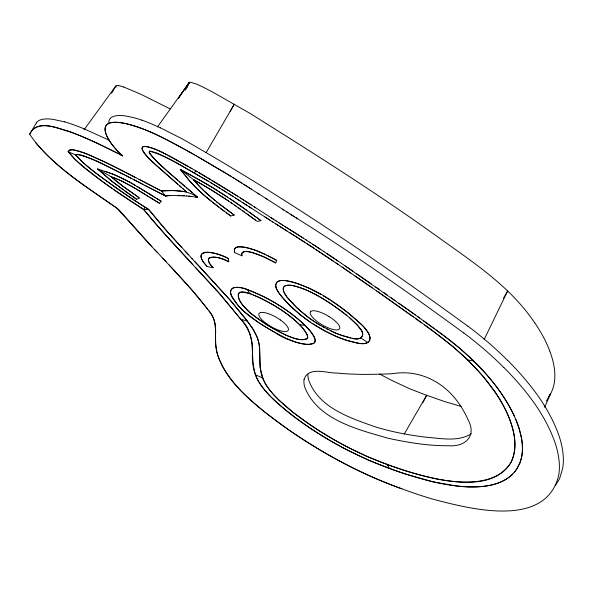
<?xml version="1.0" encoding="UTF-8"?>
<svg xmlns="http://www.w3.org/2000/svg" width="593" height="593" viewBox="0 0 593 593"><rect width="100%" height="100%" fill="white"/><g stroke="black" fill="none" stroke-linecap="round" stroke-linejoin="round"><path stroke-width="0.89" d="M252.47 351.938C253.426 339.93 248.623 328.203 240.795 319.242L218.357 292.267L167.611 237.452L143.691 209.529L113.723 189.575M154.677 249.601C174.09 270.571 194.437 290.926 211.278 314.097C213.065 316.899 214.303 320.035 214.933 323.296C216.534 335.052 213.858 347.431 218.98 358.639C232.145 389.497 261.202 409.555 287.323 428.932C322.896 453.4 361.122 474.437 401.906 488.825A243.79 76.957 30 0 0 431.993 498.906C468.893 508.675 546.005 529.393 558.739 475.075A384.99 121.521 30 0 0 555.382 443.697C545.352 414.285 525.576 389.386 503.961 367.556M215.504 335.779C213.517 368.668 241.588 392.811 264.582 411.92C305.944 444.468 352.346 470.983 401.906 488.825M215.518 335.001C216.178 326.35 214.644 317.092 208.64 310.465M252.47 352.524C251.869 362.041 253.344 371.767 257.911 380.239A85.585 27.019 30 0 0 269.808 395.739C282.424 408.651 297.056 419.399 312.074 429.339A130.927 41.325 30 0 0 348.076 450.383L369.083 460.45L389.349 468.344A203.184 64.133 30 0 0 406.561 474.363L433.439 481.909L456.158 485.934A203.888 64.355 30 0 0 468.24 486.875M307.752 337.417L306.848 334.141L303.379 328.87A44.571 14.069 30 0 0 299.465 324.534L293.446 319.034A53.659 16.938 30 0 0 276.931 307.159A52.088 16.441 30 0 0 256.628 296.337L253.27 294.929M369.78 340.486C371.144 335.341 366.897 330.746 363.939 327.032A51.042 16.115 30 0 0 361.382 324.282L348.499 313.037A90.714 28.634 30 0 0 337.914 305.299L331.524 300.992M275.693 262.892L276.723 260.431C264.73 254.219 252.069 246.77 238.171 246.896A29.087 9.184 30 0 0 234.487 249.238L234.598 252.559L241.907 255.791C240.365 250.958 247.081 251.069 250.031 252.032C259.134 254.138 267.539 258.444 275.693 262.892L263.507 256.717L252.025 252.499M519.735 463.4L516.837 469.004L514.294 472.391M544.589 407.302L550.534 393.893A330.968 104.472 30 0 0 549.711 350.893M186.758 87.801L189.375 82.257A5.189 1.638 30 0 1 190.123 82.145L195.92 83.85A35.988 11.363 30 0 1 196.846 84.236A48.003 15.151 30 0 1 203.873 87.542A112.07 35.372 30 0 1 213.754 92.678L250.468 113.634L293.246 140.556C343.532 172.341 393.396 204.815 441.607 239.698C475.504 263.863 511.233 287.649 534.745 322.889M484.096 339.626L507.66 291L503.487 298.212M208.365 181.213L194.474 173.141L195.638 170.762L193.614 169.598M369.691 340.686C364.814 346.594 355.177 342.028 349.099 341.094M422.75 402.899L426.634 395.286L445.046 401.698L461.095 406.398M117.725 208.714C89.135 188.678 58.455 169.946 35.928 142.824L29.65 134.329L36.329 122.973M111.558 93.36L115.709 86.178L116.332 86.978M186.165 87.771L188.945 82.961L189.004 83.376M230.136 111.373L234.287 104.19L206.105 152.727M404.233 434.076L426.634 395.286L410.319 389.038L393.389 381.195A122.099 38.538 30 0 1 379.631 373.975M546.361 401.113L550.534 393.893L548.399 397.199M141.994 208.469L124.812 197.21A303.401 95.769 30 0 1 116.94 191.813L106.644 184.549A224.636 70.908 30 0 1 99.113 179.049L84.762 167.938L74.221 158.665L68.188 151.667L69.655 150.088M29.65 134.329C36.818 118.711 57.084 128.229 69.218 131.52C87.312 138.013 104.524 146.686 121.654 155.329M76.275 160.621L68.188 151.667L69.248 150.296L73.08 149.792L79.721 151.304L89.669 155.069L102.248 160.755M185.439 90.18L189.211 82.353L178.33 98.364L188.945 82.961L157.427 126.984M144.625 208.099L143.691 209.529L154.847 223.012L192.762 264.515M32.341 129.874C42.333 121.054 57.417 128.384 68.64 131.32C85.807 137.406 102.159 145.53 118.415 153.683M122.069 181.221L135.434 188.5L159.576 203.347L161.111 201.175L155.136 197.551M555.478 485.489L559.599 478.618L562.72 468.173A384.99 121.521 30 0 0 559.362 436.804C549.333 407.391 529.556 382.492 507.942 360.655M84.028 129.837L115.709 86.178M512.841 473.97C501.211 485.4 483.769 487.313 468.24 486.883M310.673 311.547L311.762 310.94A16.826 5.315 30 0 1 328.9 316.484M471.368 433.742C457.759 442.274 440.451 438.205 425.374 437.145C408.295 434.988 391.291 431.83 374.835 426.701C349.685 417.806 318.293 407.495 308.59 379.846A110.669 34.935 30 0 1 307.9 374.235M352.116 338.247C360.47 341.353 366.696 335.008 359.714 327.973A37.048 11.69 30 0 0 356.927 324.638L349.507 317.626L340.508 310.532A87.393 27.589 30 0 0 330.642 303.631C319.175 296.27 307.204 288.969 293.809 285.796A29.146 9.199 30 0 0 291 285.337A29.539 9.325 30 0 0 283.81 286.834L283.069 288.672L283.402 291.074L287.079 297.115L296.456 307.344L307.559 316.781A48.648 15.351 30 0 0 314.105 321.421L321.109 325.802M312.022 323.274L324.808 330.909L335.742 336.194A52.703 16.634 30 0 0 340.019 337.958A54.104 17.078 30 0 0 346.23 340.204C352.375 341.36 369.609 348.884 370.039 337.58A44.171 13.943 30 0 0 363.828 326.906C341.501 306.01 314.824 285.67 283.965 280.452A38.093 12.023 30 0 0 278.213 281.341A37.5 11.838 30 0 0 276.316 282.95L275.671 285.285L276.123 287.887L279.703 294.158L288.924 304.587L300.703 315.076A58.388 18.427 30 0 0 308.182 320.665L310.206 322.058M260.394 312.555L259.304 313.156A16.826 5.315 30 0 0 266.946 323.978M124.612 190.909L136.649 199.3L139.666 198.069L124.656 187.514M203.562 252.722C198.499 254.738 202.206 260.935 204.637 263.64M212.857 202.554L230.736 215.993L234.22 215.089L217.186 202.295L204.452 191.324A85.896 27.115 30 0 1 197.714 184.482L193.674 179.775L180.339 169.45L187.21 177.982A97.082 30.643 30 0 0 207.135 197.869L211.412 201.398M249.334 212.116L260.994 220.67L257.229 221.367L231.641 203.051L211.545 190.101A141.519 44.668 30 0 0 198.321 182.362L193.674 179.775A89.046 28.108 30 0 0 213.739 199.507L215.111 200.627M149.48 187.825L165.603 196.024L170.628 195.408M118.704 171.888L165.603 196.024L168.886 195.557M159.828 190.145L161.415 190.946C173.742 190.108 187.121 189.76 197.669 197.269L186.565 195.942M154.284 187.306L161.415 190.946L173.052 190.583L186.498 191.754L182.926 188.715M170.599 195.408L186.558 195.942M235.925 287.375C231.819 286.716 229.106 291.044 231.122 294.499M192.199 258.793L166.648 230.922L148.717 209.514L143.691 209.529L142.839 209.003M236.548 287.375L240.054 287.716M178.189 195.349L180.22 195.445M182.303 195.579L184.416 195.742M188.737 196.164L190.939 196.416M195.416 196.972L197.669 197.269L167.515 171.362L154.899 159.569M299.465 324.534L305.202 325.527C336.157 356.601 286.13 341.701 275.93 333.051M434.017 331.895L452.711 346.297L467.847 359.958L473.711 361.055C491.671 378.86 507.942 399.208 517.207 422.965A340.916 107.607 30 0 1 521.373 458.092C512.619 491.716 470.145 488.921 443.193 483.947A191.702 60.508 30 0 1 426.397 480.182C369.81 464.979 315.261 438.086 272.076 398.029M240.825 287.85L241.618 288.005A38.323 12.097 30 0 1 246.732 289.325L248.689 290.021M207.224 266.568L213.124 267.725C198.418 253.092 221.886 256.495 228.72 261.765L228.431 258.615C218.958 252.077 187.84 246.199 207.224 266.568L205.03 264.115M350.656 337.973L339.218 334.511A44.119 13.928 30 0 1 333.859 332.317L330.219 330.642M251.617 294.276C233.805 286.671 236.488 299.042 244.902 307.582A29.45 9.295 30 0 0 250.943 313.504L265.405 323.8A71.197 22.475 30 0 0 272.202 327.907L286.152 335.245L294.995 338.573A35.61 11.245 30 0 0 302.845 339.7L306.826 338.811A19.962 6.301 30 0 0 307.76 337.417M64.733 121.913L53.066 119.363A60.264 19.02 30 0 0 36.262 122.936M195.935 267.895L220.952 295.203L240.795 319.242L247.325 321.117L252.24 327.818L256.235 335.045A120.498 38.034 30 0 1 257.421 337.928C262.699 351.619 256.702 367.082 263.729 380.402M249.979 293.654L242.522 292.156A20.888 6.597 30 0 0 238.401 293.461C237.022 301.103 245.102 307.285 249.712 312.444C261.372 322.162 274.611 329.893 288.368 336.238C294.039 338.433 300.607 340.938 306.648 338.929C309.405 336.898 306.166 333.31 305.121 331.198C300.184 324.319 293.542 318.908 286.827 313.853A54.282 17.13 30 0 0 273.721 305.187L259.504 297.649L249.979 293.654L247.192 289.458C234.947 284.203 223.924 288.532 235.458 302.03M105.687 171.644L107.111 172.118M104.739 171.325L105.213 171.488M107.585 172.281L112.915 174.186M147.242 192.629L130.297 182.496L115.813 175.372A45.075 14.232 30 0 0 108.289 172.519L97.615 168.946L111.113 176.714L121.676 181.035M495.036 391.877A280.155 88.431 30 0 1 509.847 419.829A330.968 104.472 30 0 1 510.729 462.851C495.036 487.342 461.146 483.384 436.337 478.862C407.754 472.68 379.854 462.992 353.576 450.146A122.099 38.538 30 0 1 310.88 425.307L293.794 412.936L279.199 400.386M123.729 87.008L140.934 94.294L170.243 108.949M83.917 155.966L96.748 161.229L117.244 171.147M297.315 283.387L309.376 288.391L320.954 294.506M335.653 262.714L378.905 292.482A1244.01 392.67 30 0 1 409.518 314.171C447.189 340.515 485.711 369.357 506.437 411.638C513.508 427.323 518.719 445.995 510.973 462.421C501.278 479.151 480.33 482.435 462.629 482.109A187.988 59.337 30 0 1 386.821 464.245L368.809 457.262L349.477 448.078A123.581 39.012 30 0 1 320.227 431.393C303.497 420.667 287.071 409.066 273.462 394.471A75.296 23.764 30 0 1 262.847 378.008L260.142 367.371L259.297 345.089L257.458 338.047L253.685 330.153L244.739 317.752L230.595 300.629L191.747 258.326M247.192 289.458L262.951 296.3A60.612 19.132 30 0 1 278.784 305.158A63.318 19.984 30 0 1 289.873 312.63L298.235 319.16L305.328 325.661A52.392 16.537 30 0 1 313.793 336.52M249.712 290.414C270.111 298.613 289.273 310.332 305.202 325.527M83.405 128.533L109.431 140.341M240.795 319.242C257.34 334.808 249.268 356.008 255.576 374.872L262.847 378.008M68.188 151.667L75.897 155.129L81.411 161.014M265.027 254.345L255.464 250.335L246.703 247.659A32.155 10.148 30 0 0 236.488 247.259A30.651 9.673 30 0 0 234.68 252.596M228.72 261.765C222.798 259.378 215.896 255.39 209.425 257.792A22.616 7.138 30 0 0 208.462 260.675L209.863 263.744L213.124 267.725M160.332 127.784L180.398 137.947A227.542 71.827 30 0 1 184.682 140.267C282.794 196.172 376.54 259.608 467.736 326.098M102.908 161.074L105.554 162.341M106.214 162.667L121.55 170.324M119.497 154.232L122.736 155.885C109.282 144.484 89.736 116.324 124.975 123.44C146.174 128.192 165.351 138.925 184.319 149.147M159.035 189.745L139.051 179.368M326.558 328.811L328.389 329.745M167.248 155.084C151.193 145.374 127.858 139.555 153.513 162.838A171.125 54.015 30 0 0 156.656 165.766L177.589 184.164M122.254 170.68L124.374 171.762M124.567 174.876C109.068 167.7 94.168 157.886 77.253 154.521L75.897 155.129C86.637 167.522 100.751 176.455 113.76 186.239A265.419 83.776 30 0 0 130.267 197.617L148.717 209.514L162.919 226.659L181.843 247.704M125.079 172.126L127.191 173.215M127.895 173.579L130.527 174.935M126.035 175.632L131.898 178.663M131.742 175.565L151.119 185.661M153.491 186.899L151.912 186.076M135.856 177.7L116.68 167.856A285.166 90.01 30 0 0 107.096 163.097L84.969 153.172L73.695 149.859A19.391 6.123 30 0 0 69.848 149.999M133.366 179.42L143.617 184.764M168.464 155.707L188.137 166.47M145.085 185.527L148.013 187.062M174.883 162.141L173.942 161.63A112.07 35.372 30 0 0 164.061 156.47A48.003 15.151 30 0 0 157.026 153.164A35.988 11.363 30 0 0 156.107 152.809L150.311 151.104A5.189 1.638 30 0 0 149.562 151.215L149.147 152.119L149.933 153.832M175.817 162.645L187.032 168.894M190.99 175.276L180.339 169.45L184.794 174.994M180.339 169.45L194.474 177.188A149.784 47.277 30 0 1 213.376 188.114L234.539 201.739L260.994 220.67M192.325 176.01L200.293 180.435A151.074 47.685 30 0 1 221.122 192.933A158.279 49.96 30 0 1 227.445 197.009M129.237 181.91L135.33 185.357M322.911 326.839L324.734 327.84M185.757 149.94L190.123 152.379M275.145 332.614L259.245 323.015M187.922 151.148C168.093 140.363 148.117 128.933 125.975 123.655C89.98 115.791 108.467 143.81 122.736 155.885M188.641 151.549L191.643 153.231M190.887 152.809L193.17 154.091M197.18 171.629L195.638 170.762L237.504 196.127M192.406 153.661L194.689 154.958M177.603 180.183C167.775 171.258 156.782 163.171 149.162 152.231L149.629 151.193C169.939 156.774 187.573 169.828 206.067 179.849C228.905 193.451 251.113 208.076 273.477 222.442M193.926 154.521L196.209 155.818M187.966 169.42L194.474 173.141M195.445 155.388L234.643 178.589M189.56 167.278L193.763 169.68M191.887 168.605L183.467 163.838A238.779 75.37 30 0 0 177.351 160.458C172.014 156.797 124.315 131.92 149.236 158.65A117.177 36.988 30 0 0 153.231 162.564L183.37 189.093M197.721 156.685L198.485 157.123M198.722 172.504L206.371 176.936M199.241 157.553L199.997 157.99M200.753 158.427L225.362 172.874M207.891 177.841L210.93 179.657M161.111 201.175L156.893 198.64M159.576 203.347L150.452 197.788M137.057 186.38L154.017 196.861M323.304 295.877L330.219 300.147M212.442 180.561L229.491 191.072M210.656 182.592L219.773 188.159M226.393 173.504L231.559 176.677M232.589 177.314L241.692 183M297.634 218.787L291.882 215.17M296.582 218.135C353.917 254.004 409.185 293.083 463.756 332.999M286.604 227.601L306.588 240.247M155.462 197.758L151.185 195.09M222.041 189.567L226.563 192.391M283.58 228.846L286.975 230.959M235.673 179.234L267.569 199.515M286.1 227.282L284.588 226.341M144.581 194.111L130.986 185.913L120.342 180.405A37.329 11.786 30 0 0 111.113 176.714L123.077 186.343L138.71 197.417M295.536 217.483L296.063 217.809M282.453 228.142L279.073 226.015M289.236 232.367L297.108 237.333M148.087 193.148L151.082 195.03M149.051 196.906L146.071 195.045M231.07 192.065L243.634 200.041M228.824 193.807L233.323 196.646M243.693 184.26L251.684 189.323M294.491 216.823L282.49 209.144M283.587 225.711L282.587 225.081M280.089 223.494L281.586 224.443M235.569 198.069L240.046 200.916M277.954 225.303L275.715 223.872M328.878 316.454L331.717 318.322A16.826 5.315 30 0 1 339.307 329.122L338.232 329.73A16.826 5.315 30 0 1 321.124 324.215L318.285 322.347A16.826 5.315 30 0 1 310.71 311.577M290.325 214.177L291.363 214.836M240.506 198.04L251.165 204.867M278.362 222.39L278.977 222.783M257.651 193.14L259.638 194.408M245.198 201.042L248.282 203.014M275.3 220.433L287.561 228.186A354.288 111.832 30 0 1 303.594 238.312M298.227 238.052L304.913 242.352M242.285 202.346L246.747 205.208M272.224 221.634L310.265 245.836L338.433 264.589M286.567 211.76L287.924 212.635M249.823 204.007L255.702 207.787M271.638 218.068L276.116 220.952M248.978 206.646L251.21 208.076M265.59 198.24L283.847 210.018M271.023 217.675L273.847 219.492M254.441 206.979L271.579 218.031M264.567 216.697L270.134 220.292M305.862 239.772L310.384 242.707M307.137 243.797L313.771 248.133M309.716 242.27L323.86 251.565M312.837 244.309L320.02 249.023M315.973 249.579L333.481 261.254M157.419 252.514C143.276 238.075 130.334 222.293 116.398 207.832M323.593 251.388L341.627 263.485M327.158 253.76L337.81 260.898M115.739 207.394L112.44 205.185M229.943 198.655L246.962 210.419M360.952 338.01L367.816 342.598M258.466 322.496L243.753 311.288M111.788 204.741C85.266 185.883 56.802 168.219 35.928 142.824M341.338 263.285L413.128 313.363M230.707 202.413L232.664 203.747M345.17 265.886L352.82 271.097M342.161 267.124L350.797 273.01M280.341 319.931L277.509 318.063A16.826 5.315 30 0 0 260.423 312.585M266.917 323.963L269.748 325.831A16.826 5.315 30 0 0 286.856 331.331L287.953 330.731A16.826 5.315 30 0 0 280.326 319.938M136.649 199.3L111.64 181.073M356.623 273.707L371.789 284.18M355.096 275.96L372.211 287.805M234.613 205.082L236.548 206.423M375.688 286.893L379.572 289.614M383.456 292.327L387.333 295.047M376.466 290.778L413.299 316.884M238.475 207.772L240.395 209.121M391.202 297.775L395.064 300.503M112.351 188.604L109.609 186.669A212.183 66.979 30 0 1 93.612 174.928L93.138 174.55M398.911 303.231L415.256 314.883M242.3 210.471L244.197 211.827M414.084 314.045L419.496 317.937M425.337 322.155L417.843 316.744M415.382 318.382L421.616 322.881M234.22 215.089L219.328 203.985M425.841 322.518L432.171 327.106M423.728 320.991L434.276 328.633M246.08 213.184L255.39 220.003M230.736 215.993L226.207 212.702M432.801 327.566L446.603 337.728A114.256 36.062 30 0 1 451.332 341.39C476.98 361.923 500.477 386.488 514.539 416.523M424.721 325.127L432.986 331.139M123.3 189.968L112.01 181.399L97.615 168.946L110.839 180.435M106.503 181.021L134.626 200.516A165.929 52.377 30 0 0 148.71 209.522M435.507 329.538L437.308 330.85M438.205 331.502L439.102 332.162M439.999 332.821L442.845 334.919M224.703 211.597L220.211 208.254M443.794 335.616L460.227 348.706L473.711 361.055M218.728 207.127L204.022 195.186A92.916 29.331 30 0 1 200.708 192.206A93.22 29.428 30 0 1 189.352 180.561L185.357 175.684M92.649 174.172L88.327 170.799M346.898 315.461C330.434 302.934 312.859 290.333 292.416 285.537A29.368 9.273 30 0 0 284.655 286.137L283.476 287.323C282.29 294.61 289.888 299.702 293.958 304.861C299.346 310.361 305.291 315.291 311.592 319.709A46.647 14.721 30 0 0 320.279 325.312L334.385 332.547A44.705 14.113 30 0 0 344.274 336.275C349.477 337.269 361.144 342.502 362.738 334.504A33.401 10.541 30 0 0 361.189 330.182L357.32 325.075L349.307 317.455M87.853 170.428L85.978 168.923M216.504 201.746L217.905 202.865M85.54 168.575L83.798 167.152M83.368 166.796L80.833 164.661A82.887 26.166 30 0 1 77.705 161.926L76.986 161.274M196.224 196.046L197.669 197.269M191.902 192.384L186.15 187.507M184.712 190.234L186.498 191.754M184.719 186.284L179.019 181.406M179.368 185.683L181.147 187.203M243.441 311.006L241.685 309.324M467.847 359.958L483.11 376.333L494.933 391.84M241.41 309.049L237.422 304.55M270.838 396.784L269.637 395.546A84.614 26.707 30 0 1 255.576 374.88M153.757 158.383L154.321 158.976M195.075 261.869L198.418 265.412M198.677 265.694L230.195 300.169L247.325 321.117M162.823 258.266L166.018 261.669M185.12 251.239L188.426 254.775M151.919 246.651L118.392 209.151M169.175 265.034L192.599 290.815L207.728 309.309M161.415 190.946L165.603 196.024M235.614 302.237C242.715 312.059 252.966 318.952 263.01 325.446A80.263 25.336 30 0 0 271.49 330.553L285.996 338.195L295.877 342.22A30.888 9.747 30 0 0 299.71 343.288A43.926 13.861 30 0 0 308.345 344.474L313.497 343.495A28.301 8.932 30 0 0 315.113 341.427L315.009 339.693A42.185 13.313 30 0 0 313.764 336.505M237.252 304.335L236.748 303.705M236.585 303.49L231.907 296.337M386.821 464.245L389.349 468.344M231.722 295.944L231.233 294.788M515.762 419.31L518.868 427.657L521.521 438.249M124.686 187.507A84.71 26.737 30 0 1 111.069 176.714M75.83 155.092A9.881 3.121 30 0 1 78.899 154.654M193.681 179.753A147.138 46.447 30 0 1 228.72 201.094M521.492 438.234A342.991 108.267 30 0 1 519.757 463.415M153.802 158.39A36.714 11.586 30 0 1 149.859 153.802M115.642 86.141A9.881 3.121 30 0 1 118.711 85.696M78.825 154.573A20.896 6.597 30 0 1 83.932 155.989M118.637 85.622A20.896 6.597 30 0 1 123.744 87.038M90.04 168.427A80.67 25.462 30 0 1 81.367 161.014M106.525 181.013A162.504 51.294 30 0 1 89.98 168.434M279.244 400.394A76.593 24.18 30 0 1 263.707 380.387M534.849 322.918A280.155 88.431 30 0 1 549.659 350.871M463.845 332.984A175.068 55.26 30 0 1 503.798 367.527M349.04 341.012A50.82 16.041 30 0 1 318.626 327.447C304.928 319.175 292.149 309.161 281.845 296.856C279.006 293.001 273.922 287.976 276.412 282.809A37.996 11.993 30 0 1 282.372 280.452A37.092 11.712 30 0 1 284.751 280.496L287.486 280.823A39.553 12.483 30 0 1 297.315 283.387M241.974 255.828A22.504 7.101 30 0 1 243.604 251.795M266.976 255.279A52.947 16.715 30 0 1 276.723 260.431M203.481 252.662A32.511 10.259 30 0 1 228.431 258.652M243.582 251.78A24.15 7.62 30 0 1 252.055 252.544M112.892 174.149A51.294 16.189 30 0 1 129.23 181.932M64.681 121.847A86.86 27.419 30 0 1 83.42 128.57M108.793 122.543A56.565 17.857 30 0 1 112.203 116.991L113.448 116.465A57.032 18.005 30 0 1 122.047 115.591A56.409 17.805 30 0 1 126.05 116.035L134.144 117.777A62.613 19.762 30 0 1 141.868 120.164M141.838 120.127A76.942 24.283 30 0 1 160.34 127.829M467.825 326.091A175.068 55.26 30 0 1 507.778 360.626M304.068 379.476L303.92 381.136A110.669 34.935 30 0 0 304.609 386.747C317.196 419.718 357.505 429.354 387.992 438.227C407.851 442.504 428.094 445.936 448.471 445.736C465.09 447.107 477.061 436.085 468.04 419.77A161.34 50.924 30 0 0 463.659 411.068C449.205 384.783 422.194 368.572 392.04 373.753C373.716 374.517 355.311 374.895 337.039 373.056C326.765 373.316 308.36 365.933 304.068 379.476"/></g></svg>
